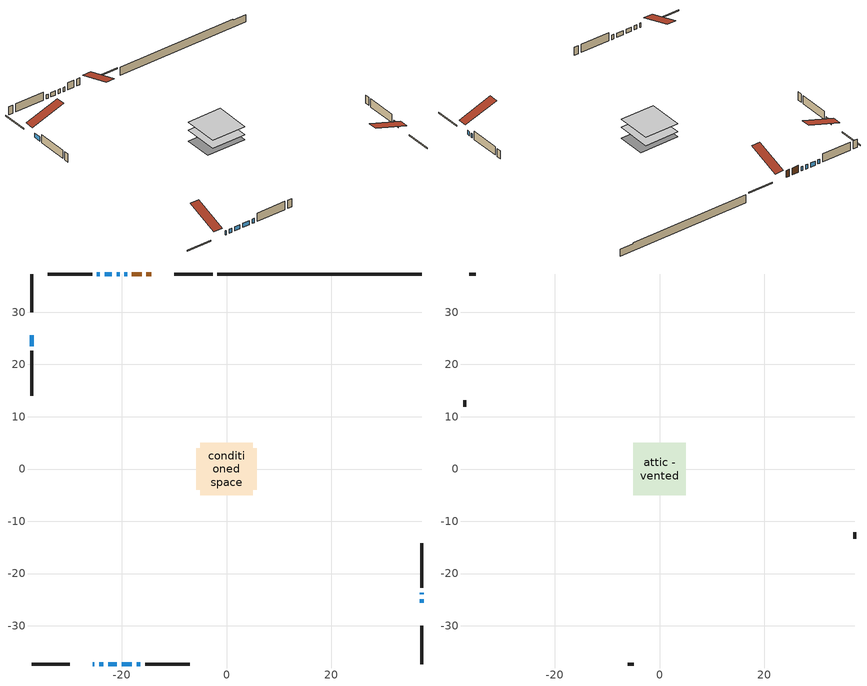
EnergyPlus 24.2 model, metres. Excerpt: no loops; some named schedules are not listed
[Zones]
conditioned space
 floor outside (Floor1 construction): -0.71,-0.71 -0.71,0.71 0.71,0.71 0.71,-0.71 z0.61
 floor adiabatic (AdiabaticFloorConstruction): -5.02,-5.02 -5.02,5.02 5.02,5.02 5.02,-5.02 z0.61
 floor foundation (Slab1 construction): -5.79,-3.96 -5.79,3.96 5.79,3.96 5.79,-3.96 z-1.75
 wall outside (RimJoist1 construction): -2.65,37.29 -9.97,37.29 / -37.29,-37.29 -29.98,-37.29 / -37.29,37.29 -37.29,29.98 / 37.29,-37.29 37.29,-29.98 z0.61:0.91
 wall outside (AdiabaticWallConstruction 1): -14.39,37.29 -15.31,37.29 / -16.24,37.29 -18.09,37.29 z0.61:2.64
 wall outside (AdiabaticWallConstruction): -19.02,37.29 -19.51,37.29 / 37.29,-25.56 37.29,-24.87 / -20.44,37.29 -20.98,37.29 / -25.56,-37.29 -25.28,-37.29 / 37.29,-23.94 37.29,-23.67 / -21.91,37.29 -23.28,37.29 / -24.21,37.29 -24.79,37.29 / -24.36,-37.29 -23.55,-37.29 / -22.63,-37.29 -20.98,-37.29 / -20.05,-37.29 -18.09,-37.29 / -17.17,-37.29 -16.48,-37.29 / -37.29,25.56 -37.29,23.5 z0.61:1.83
 wall outside (Wall1 construction): -25.71,37.29 -34.23,37.29 / -15.55,-37.29 -7.04,-37.29 / -37.29,22.57 -37.29,14.05 / 37.29,-22.74 37.29,-14.23 z0.61:3.05
 wall foundation (FoundationWall1 construction): -1.72,37.29,-1.75 -1.72,37.29,0.61 33.39,37.29,0.61 33.39,37.29,0.27 37.29,37.29,0.27 37.29,37.29,-1.75
 window (WindowConstruction): -19.02,37.29 -19.51,37.29 z0.61:1.83
 window (WindowConstruction 8): 37.29,-25.55 37.29,-24.87 z0.61:1.83
 window (WindowConstruction 9): -20.44,37.29 -20.98,37.29 z0.61:1.83
 window (WindowConstruction 10): -25.55,-37.29 -25.28,-37.29 z0.61:1.83
 window (WindowConstruction 11): 37.29,-23.94 37.29,-23.67 z0.61:1.83
 window (WindowConstruction 1): -21.91,37.29 -23.28,37.29 z0.61:1.83
 window (WindowConstruction 2): -24.21,37.29 -24.78,37.29 z0.61:1.83
 window (WindowConstruction 3): -24.35,-37.29 -23.55,-37.29 z0.61:1.83
 window (WindowConstruction 4): -22.63,-37.29 -20.98,-37.29 z0.61:1.83
 window (WindowConstruction 5): -20.05,-37.29 -18.09,-37.29 z0.61:1.83
 window (WindowConstruction 6): -17.16,-37.29 -16.48,-37.29 z0.61:1.83
 window (WindowConstruction 7): -37.29,25.55 -37.29,23.5 z0.61:1.83
 door (Door): -14.39,37.29 -15.31,37.29 z0.61:2.64
 door (Door 1): -16.24,37.29 -18.09,37.29 z0.61:2.64
 ceiling adiabatic (AdiabaticFloorConstruction): 5.02,-5.02 5.02,5.02 -5.02,5.02 -5.02,-5.02 z0.61
attic - vented
 floor to conditioned space (Floor2 construction Reversed): -5,-5 -5,5 5,5 5,-5 z3.05
 wall outside (Wall2 construction): -35.16,37.29 -36.36,37.29 / -6.11,-37.29 -4.9,-37.29 / -37.29,13.13 -37.29,11.92 / 37.29,-13.3 37.29,-12.09 z0.61:3.05
 roof outside (Roof1 construction): -13.46,37.29,3.05 -13.46,27.56,6.29 -10.89,27.56,6.29 -10.89,37.29,3.05; -26.48,-37.29,3.05 -26.48,-27.56,6.29 -29.05,-27.56,6.29 -29.05,-37.29,3.05; -37.29,26.48,3.05 -27.56,26.48,6.29 -27.56,29.05,6.29 -37.29,29.05,3.05; 37.29,-26.48,3.05 27.56,-26.48,6.29 27.56,-29.05,6.29 37.29,-29.05,3.05
[Building]
Building 1: Terrain=Suburbs
[Site:Location]
Saskatoon Intl AP_SK: Latitude {deg}=52.17; Longitude {deg}=-106.7; Time Zone {hr}=-6; Elevation {m}=504; Keep Site Location Information=Yes
[Site:GroundTemperature:Shallow]
-3.29371, -5.9198, -6.13011, -4.88389, 0.118965, 5.09852, 9.41553, 12.1502, 12.3826, 10.1583, 5.95142, 1.12462
[Site:WaterMainsTemperature]
Calculation Method=Schedule; Temperature Schedule=mains temperature schedule
[Material] Roughness=Rough; Thermal Absorptance=0.9
Name | Thickness {m} | Conductivity {W/m-K} | Density {kg/m3} | Specific Heat {J/kg-K} | Solar Absorptance | Visible Absorptance
asphalt or fiberglass shingles | 0.00635 | 0.162714 | 1121.4 | 1465.45 | 0.84 | 0.84
ceiling loosefill ins | 0.0846667 | 0.0480833 | 16.02 | 1046.75 | 0.7 | 0.7
ceiling stud and cavity | 0.1397 | 0.152278 | 65.682 | 1177.47 | 0.7 | 0.7
concrete 4.0 in. | 0.1016 | 1.803125 | 2242.8 | 837.4 | 0.7 | 0.7
concrete 8.0 in. | 0.2032 | 1.803125 | 2242.8 | 837.4 | 0.7 | 0.7
door material | 0.04445 | 0.0451087 | 512.64 | 1214.23 | 0.7 | 0.7
door material 1 | 0.04445 | 0.20624 | 512.64 | 1214.23 | 0.7 | 0.7
exterior vertical ins | 0.00292493 | 0.029427 | 32.04 | 1214.23 | 0.7 | 0.7
floor covering | 0.0127 | 0.0433444 | 54.468 | 1339.84 | 0.6 | 0.6
floor rigid ins; wall rigid ins | 0.512978 | 0.029427 | 32.04 | 1214.23 | 0.7 | 0.7
floor stud and cavity | 0.1397 | 0.0996456 | 92.3553 | 1139.71 | 0.7 | 0.7
floor stud and cavity 1 | 0.1397 | 1.75129 | 37.0049 | 1207.88 | 0.7 | 0.7
furniture material conditioned space 1 | 0.1524 | 0.115458 | 640.8 | 1214.23 | 0.6 | 0.6
gypsum board | 0.0127 | 0.160291 | 801 | 837.4 | 0.6 | 0.6
gypsum board 1 | 0.0127 | 0.160291 | 801 | 837.4 | 0.7 | 0.7
osb sheathing 0.5 in. | 0.0127 | 0.115458 | 512.64 | 1214.23 | 0.7 | 0.7
osb sheathing 0.75 in. | 0.01905 | 0.115458 | 512.64 | 1214.23 | 0.7 | 0.7
rim joist stud and cavity | 0.0508 | 0.271007 | 50.32683 | 1063.81 | 0.6 | 0.6
wall stud and cavity | 0.1397 | 0.114651 | 139.0536 | 1170.24 | 0.7 | 0.7
wall stud and cavity 1 | 0.0889 | 6.1454 | 50.32683 | 1063.81 | 0.6 | 0.6
wall stud and cavity 2 | 0.0889 | 0.380278 | 52.3479 | 1209.89 | 0.7 | 0.7
wall stud and cavity 3 | 0.0889 | 0.391764 | 83.0341 | 1211.67 | 0.7 | 0.7
wood siding | 0.0254 | 0.102417 | 544.68 | 1172.36 | 0 | 0
wood siding 1 | 0.00254 | 0.102417 | 544.68 | 1172.36 | 0 | 0
wood siding 2; wood siding 3; wood siding 4 | 0.0254 | 0.102417 | 544.68 | 1172.36 | 0.7 | 0.7
[WindowMaterial:SimpleGlazingSystem]
Name | U-Factor {W/m2-K} | Solar Heat Gain Coefficient
WindowMaterial | 2.76064 | 0.61
WindowMaterial 1 | 2.76916 | 0.64
WindowMaterial 2 | 2.765186 | 0.62
WindowMaterial 3 | 4.851851 | 0.6
WindowMaterial 4 | 2.9077 | 0.68
WindowMaterial 5 | 2.90203 | 0.68
WindowMaterial 6 | 6.88685 | 0.7
[Construction]
AdiabaticFloorConstruction: floor stud and cavity 1, floor rigid ins, osb sheathing 0.75 in., floor covering
AdiabaticWallConstruction: wood siding 3, wall rigid ins, wall stud and cavity 2, gypsum board
AdiabaticWallConstruction 1: wood siding 4, wall rigid ins, wall stud and cavity 2, gypsum board
Door: door material
Door 1: door material 1
Floor1 construction: floor stud and cavity, osb sheathing 0.75 in., floor covering
Floor2 construction Reversed: gypsum board, ceiling stud and cavity, ceiling loosefill ins
FoundationWall1 construction: concrete 8.0 in., gypsum board 1
furniture construction conditioned space 1: furniture material conditioned space 1
PartitionWallConstruction: gypsum board, wall stud and cavity 3, gypsum board
RimJoist1 construction: wood siding 2, rim joist stud and cavity
Roof1 construction: asphalt or fiberglass shingles
Slab1 construction: concrete 4.0 in.
Wall1 construction: wood siding, osb sheathing 0.5 in., wall stud and cavity, gypsum board
Wall2 construction: wood siding 1, wall stud and cavity 1
WindowConstruction: WindowMaterial
WindowConstruction 1; WindowConstruction 6; WindowConstruction 7; WindowConstruction 8: WindowMaterial 1
WindowConstruction 10; WindowConstruction 11; WindowConstruction 9: WindowMaterial 6
WindowConstruction 2: WindowMaterial 2
WindowConstruction 3: WindowMaterial 3
WindowConstruction 4: WindowMaterial 4
WindowConstruction 5: WindowMaterial 5
[Zone] Multiplier=1; Part of Total Floor Area=Yes
Name | Volume {m3}
attic - vented | 52.6019
conditioned space | 481.3
[Space]
Name | Zone | Volume {m3}
attic - vented 1 | attic - vented | 52.6019
conditioned space 1 | conditioned space | 481.3
[ZoneInfiltration:EffectiveLeakageArea]
infil attic - vented 1: Zone or Space=attic - vented 1; Schedule=Always On Discrete; Effective Air Leakage Area {cm2}=3424.11; Stack Coefficient=0.000395184; Wind Coefficient=1.34313e-05
[ZoneMixing]
whole house fan mix: Zone or Space=attic - vented; Schedule=Always On Continuous; Design Flow Rate Calculation Method=Flow/Zone; Design Flow Rate {m3/s}=0; Source Zone or Space=conditioned space
[SurfaceProperty:ExposedFoundationPerimeter]
Slab1: Exposed Perimeter Calculation Method=TotalExposedPerimeter; Total Exposed Perimeter {m}=39.014
[InternalMass] Zone or ZoneList=conditioned space; Space or SpaceList=conditioned space 1
Name | Construction | Surface Area {m2}
furniture mass conditioned space 1 | furniture construction conditioned space 1 | 77.8122
partition wall mass | PartitionWallConstruction | 194.531
[Lights]
interior lighting: Zone or ZoneList or Space or SpaceList=conditioned space 1; Schedule=interior lighting schedule; Design Level Calculation Method=LightingLevel; Lighting Level {W}=343.2; Return Air Fraction=0; Fraction Radiant=0.6; Fraction Visible=0.2; Fraction Replaceable=1
[People]
occupants: Zone or ZoneList or Space or SpaceList=conditioned space 1; Number of People Schedule=occupants schedule; Number of People Calculation Method=People; Number of People=3; Fraction Radiant=0.314171; Sensible Heat Fraction=0.56303; Activity Level Schedule=occupants activity schedule; Carbon Dioxide Generation Rate {m3/s-W}=0; Enable ASHRAE 55 Comfort Warnings=No; Mean Radiant Temperature Calculation Type=EnclosureAveraged
[ElectricEquipment] Zone or ZoneList or Space or SpaceList=conditioned space 1; Design Level Calculation Method=EquipmentLevel
Name | Schedule | Design Level {W} | Fraction Latent | Fraction Radiant | Fraction Lost
clothes dryer | clothes dryer schedule | 140.772 | 0.015 | 0.081 | 0.85
clothes washer | clothes washer schedule | 32.1985 | 0.03 | 0.162 | 0.7
cooking range | cooking range schedule | 215.147 | 0.08 | 0.432 | 0.2
dishwasher | dishwasher schedule | 66.8632 | 0.3 | 0.18 | 0.4
fridge | fridge schedule | 72.9452 | 0 | 0.6 | 0
mech vent house fan | mech vent house fan schedule | 0 | 0 | 0 | 1
mech vent house fan cfis | mech vent house fan cfis schedule | 0 | 0 | 0 | 0
misc plug loads | misc plug loads schedule | 494.7 | 0.045 | 0.513 | 0.1
whole house fan | Always On Discrete | 0 | 0 | 0 | 1
[OtherEquipment] Zone or ZoneList or Space or SpaceList=conditioned space 1; Design Level Calculation Method=EquipmentLevel
Name | Fuel Type | Schedule | Design Level {W} | Fraction Latent | Fraction Radiant | Fraction Lost
clothes dryer 1 | Electricity | clothes dryer schedule | 0 | 0.015 | 0.081 | 0.85
cooking range 1 | Electricity | cooking range schedule | 0 | 0.08 | 0.432 | 0.2
general water use latent | None | general water use schedule | 62.594 | 1 | 0 | 0
general water use sensible | None | general water use schedule | -61.6891 | 0 | 0.6 | 0
mech vent house fan latent load | None | Always On Discrete | 0 | 1 | 0 | 0
mech vent house fan sensible load | None | Always On Discrete | 0 | 0 | 0 | 0
water heater energy adjustment1 | NaturalGas | Always On Discrete | 0.01 | 0 | 0 | 1
[ZoneInfiltration:DesignFlowRate] Zone or ZoneList or Space or SpaceList=conditioned space 1; Schedule=Always On Discrete; Design Flow Rate Calculation Method=Flow/Zone; Design Flow Rate {m3/s}=0
infil flow; natural vent flow; whole house fan flow
[AvailabilityManager:Scheduled]
furnace airloop Availability Manager: Schedule=Always On Discrete
[Foundation:Kiva]
Foundation Kiva 1: Initial Indoor Air Temperature {C}=21; Wall Height Above Grade {m}=0.609996; Wall Depth Below Slab {m}=0.2032; Custom Block Material Name 1=exterior vertical ins; Custom Block Depth 1 {m}=2.36001; Custom Block X Position 1 {m}=0.2159; Custom Block Z Position 1 {m}=0
[Foundation:Kiva:Settings]
Soil Conductivity {W/m-K}=0.849921; Soil Density {kg/m3}=1842.3; Soil Specific Heat {J/kg-K}=418.7; Ground Solar Absorptivity=0.9; Ground Thermal Absorptivity=0.9; Ground Surface Roughness {m}=0.03; Far-Field Width {m}=40; Deep-Ground Boundary Condition=ZeroFlux; Deep-Ground Depth {m}=40; Minimum Cell Dimension {m}=0.2; Maximum Cell Growth Coefficient=3; Simulation Timestep=Timestep
[Exterior:Lights]
exterior lighting: Schedule=exterior lighting schedule; Design Level {W}=75.6
[EnergyManagementSystem:GlobalVariable]
furnace_airloop_Fan_RTF
infil_program_Qfan
infil_program_Qinf
natural_vent_program_Qnv
natural_vent_program_Qwhf
[EnergyManagementSystem:Sensor]
Name | Output:Variable or Output:Meter Index Key | Output:Variable or Output:Meter
airflow_gain | infil flow | Infiltration Sensible Heat Gain Energy
airflow_gain_1 | natural vent flow | Infiltration Sensible Heat Gain Energy
airflow_gain_2 | whole house fan flow | Infiltration Sensible Heat Gain Energy
airflow_loss | infil flow | Infiltration Sensible Heat Loss Energy
airflow_loss_1 | natural vent flow | Infiltration Sensible Heat Loss Energy
airflow_loss_2 | whole house fan flow | Infiltration Sensible Heat Loss Energy
clg_load_cond |  | Cooling:EnergyTransfer:Zone:CONDITIONED SPACE
clg_sp_s; clg_sp_s_1 | cooling setpoint | Schedule Value
clothes_dryer_exhaust_0_sch_s | clothes dryer exhaust 0 schedule | Schedule Value
cool_season | cooling season schedule | Schedule Value
htg_load_cond |  | Heating:EnergyTransfer:Zone:CONDITIONED SPACE
htg_sp_s; htg_sp_s_1 | heating setpoint | Schedule Value
ig_ee_conv | clothes dryer | Electric Equipment Convective Heating Energy
ig_ee_conv_2 | cooking range | Electric Equipment Convective Heating Energy
ig_ee_conv_4 | fridge | Electric Equipment Convective Heating Energy
ig_ee_conv_5 | misc plug loads | Electric Equipment Convective Heating Energy
ig_ee_conv_6 | whole house fan | Electric Equipment Convective Heating Energy
ig_ee_rad | clothes dryer | Electric Equipment Radiant Heating Energy
ig_ee_rad_2 | cooking range | Electric Equipment Radiant Heating Energy
ig_ee_rad_4 | fridge | Electric Equipment Radiant Heating Energy
ig_ee_rad_5 | misc plug loads | Electric Equipment Radiant Heating Energy
ig_ee_rad_6 | whole house fan | Electric Equipment Radiant Heating Energy
ig_lgt_conv | interior lighting | Lights Convective Heating Energy
ig_lgt_rad | interior lighting | Lights Radiant Heating Energy
ig_lgt_vis | interior lighting | Lights Visible Radiation Heating Energy
ig_oe_conv | clothes dryer 1 | Other Equipment Convective Heating Energy
ig_oe_conv_1 | cooking range 1 | Other Equipment Convective Heating Energy
ig_oe_conv_2 | general water use latent | Other Equipment Convective Heating Energy
ig_oe_conv_3 | general water use sensible | Other Equipment Convective Heating Energy
ig_oe_conv_4 | water heater energy adjustment1 | Other Equipment Convective Heating Energy
ig_oe_rad | clothes dryer 1 | Other Equipment Radiant Heating Energy
ig_oe_rad_1 | cooking range 1 | Other Equipment Radiant Heating Energy
ig_oe_rad_2 | general water use latent | Other Equipment Radiant Heating Energy
ig_oe_rad_3 | general water use sensible | Other Equipment Radiant Heating Energy
ig_oe_rad_4 | water heater energy adjustment1 | Other Equipment Radiant Heating Energy
ig_ppl_conv | occupants | People Convective Heating Energy
ig_ppl_rad | occupants | People Radiant Heating Energy
im_conv | furniture mass conditioned space 1 | Surface Inside Face Convection Heat Gain Energy
im_conv_1 | partition wall mass | Surface Inside Face Convection Heat Gain Energy
im_ig | furniture mass conditioned space 1 | Surface Inside Face Internal Gains Radiation Heat Gain Energy
im_ig_1 | partition wall mass | Surface Inside Face Internal Gains Radiation Heat Gain Energy
im_lgt | furniture mass conditioned space 1 | Surface Inside Face Lights Radiation Heat Gain Energy
im_lgt_1 | partition wall mass | Surface Inside Face Lights Radiation Heat Gain Energy
im_sol | furniture mass conditioned space 1 | Surface Inside Face Solar Radiation Heat Gain Energy
im_sol_1 | partition wall mass | Surface Inside Face Solar Radiation Heat Gain Energy
im_surf | furniture mass conditioned space 1 | Surface Inside Face Net Surface Thermal Radiation Heat Gain Energy
im_surf_1 | partition wall mass | Surface Inside Face Net Surface Thermal Radiation Heat Gain Energy
mv_conv | mech vent house fan | Electric Equipment Convective Heating Energy
mv_conv_1 | mech vent house fan cfis | Electric Equipment Convective Heating Energy
mv_conv_2 | mech vent house fan latent load | Other Equipment Convective Heating Energy
mv_conv_3 | mech vent house fan sensible load | Other Equipment Convective Heating Energy
mv_rad | mech vent house fan | Electric Equipment Radiant Heating Energy
mv_rad_1 | mech vent house fan cfis | Electric Equipment Radiant Heating Energy
mv_rad_2 | mech vent house fan latent load | Other Equipment Radiant Heating Energy
mv_rad_3 | mech vent house fan sensible load | Other Equipment Radiant Heating Energy
natural_vent_s | natural vent schedule | Schedule Value
out_pb_s |  | Site Outdoor Air Barometric Pressure
out_wt_s |  | Site Outdoor Air Humidity Ratio
site_vw_s |  | Site Wind Speed
ss_back_out | Window1 | Surface Window Shortwave from Zone Back Out Window Heat Transfer Rate
ss_back_out_1 | Window12 | Surface Window Shortwave from Zone Back Out Window Heat Transfer Rate
ss_back_out_10 | Window8 | Surface Window Shortwave from Zone Back Out Window Heat Transfer Rate
ss_back_out_11 | Window9 | Surface Window Shortwave from Zone Back Out Window Heat Transfer Rate
ss_back_out_2 | Window13 | Surface Window Shortwave from Zone Back Out Window Heat Transfer Rate
ss_back_out_3 | Window15 | Surface Window Shortwave from Zone Back Out Window Heat Transfer Rate
ss_back_out_4 | Window16 | Surface Window Shortwave from Zone Back Out Window Heat Transfer Rate
ss_back_out_5 | Window2 | Surface Window Shortwave from Zone Back Out Window Heat Transfer Rate
ss_back_out_6 | Window4 | Surface Window Shortwave from Zone Back Out Window Heat Transfer Rate
ss_back_out_7 | Window5 | Surface Window Shortwave from Zone Back Out Window Heat Transfer Rate
ss_back_out_8 | Window6 | Surface Window Shortwave from Zone Back Out Window Heat Transfer Rate
ss_back_out_9 | Window7 | Surface Window Shortwave from Zone Back Out Window Heat Transfer Rate
ss_conv | Door1 | Surface Inside Face Convection Heat Gain Energy
ss_conv_1 | Door2 | Surface Inside Face Convection Heat Gain Energy
ss_conv_10 | Window6 | Surface Inside Face Convection Heat Gain Energy
ss_conv_11 | Window7 | Surface Inside Face Convection Heat Gain Energy
ss_conv_12 | Window8 | Surface Inside Face Convection Heat Gain Energy
ss_conv_13 | Window9 | Surface Inside Face Convection Heat Gain Energy
ss_conv_2 | Window1 | Surface Inside Face Convection Heat Gain Energy
ss_conv_3 | Window12 | Surface Inside Face Convection Heat Gain Energy
ss_conv_4 | Window13 | Surface Inside Face Convection Heat Gain Energy
ss_conv_5 | Window15 | Surface Inside Face Convection Heat Gain Energy
ss_conv_6 | Window16 | Surface Inside Face Convection Heat Gain Energy
ss_conv_7 | Window2 | Surface Inside Face Convection Heat Gain Energy
ss_conv_8 | Window4 | Surface Inside Face Convection Heat Gain Energy
ss_conv_9 | Window5 | Surface Inside Face Convection Heat Gain Energy
ss_ig | Door1 | Surface Inside Face Internal Gains Radiation Heat Gain Energy
ss_ig_1 | Door2 | Surface Inside Face Internal Gains Radiation Heat Gain Energy
ss_ig_10 | Window6 | Surface Inside Face Internal Gains Radiation Heat Gain Energy
ss_ig_11 | Window7 | Surface Inside Face Internal Gains Radiation Heat Gain Energy
ss_ig_12 | Window8 | Surface Inside Face Internal Gains Radiation Heat Gain Energy
ss_ig_13 | Window9 | Surface Inside Face Internal Gains Radiation Heat Gain Energy
ss_ig_2 | Window1 | Surface Inside Face Internal Gains Radiation Heat Gain Energy
ss_ig_3 | Window12 | Surface Inside Face Internal Gains Radiation Heat Gain Energy
ss_ig_4 | Window13 | Surface Inside Face Internal Gains Radiation Heat Gain Energy
ss_ig_5 | Window15 | Surface Inside Face Internal Gains Radiation Heat Gain Energy
ss_ig_6 | Window16 | Surface Inside Face Internal Gains Radiation Heat Gain Energy
ss_ig_7 | Window2 | Surface Inside Face Internal Gains Radiation Heat Gain Energy
ss_ig_8 | Window4 | Surface Inside Face Internal Gains Radiation Heat Gain Energy
ss_ig_9 | Window5 | Surface Inside Face Internal Gains Radiation Heat Gain Energy
ss_lgt | Door1 | Surface Inside Face Lights Radiation Heat Gain Energy
ss_lgt_1 | Door2 | Surface Inside Face Lights Radiation Heat Gain Energy
ss_sol | Door1 | Surface Inside Face Solar Radiation Heat Gain Energy
ss_sol_1 | Door2 | Surface Inside Face Solar Radiation Heat Gain Energy
ss_surf | Door1 | Surface Inside Face Net Surface Thermal Radiation Heat Gain Energy
ss_surf_1 | Door2 | Surface Inside Face Net Surface Thermal Radiation Heat Gain Energy
ss_surf_10 | Window6 | Surface Inside Face Net Surface Thermal Radiation Heat Gain Energy
ss_surf_11 | Window7 | Surface Inside Face Net Surface Thermal Radiation Heat Gain Energy
ss_surf_12 | Window8 | Surface Inside Face Net Surface Thermal Radiation Heat Gain Energy
ss_surf_13 | Window9 | Surface Inside Face Net Surface Thermal Radiation Heat Gain Energy
ss_surf_2 | Window1 | Surface Inside Face Net Surface Thermal Radiation Heat Gain Energy
ss_surf_3 | Window12 | Surface Inside Face Net Surface Thermal Radiation Heat Gain Energy
ss_surf_4 | Window13 | Surface Inside Face Net Surface Thermal Radiation Heat Gain Energy
ss_surf_5 | Window15 | Surface Inside Face Net Surface Thermal Radiation Heat Gain Energy
ss_surf_6 | Window16 | Surface Inside Face Net Surface Thermal Radiation Heat Gain Energy
ss_surf_7 | Window2 | Surface Inside Face Net Surface Thermal Radiation Heat Gain Energy
ss_surf_8 | Window4 | Surface Inside Face Net Surface Thermal Radiation Heat Gain Energy
ss_surf_9 | Window5 | Surface Inside Face Net Surface Thermal Radiation Heat Gain Energy
ss_trans_in | Window1 | Surface Window Transmitted Solar Radiation Rate
ss_trans_in_1 | Window12 | Surface Window Transmitted Solar Radiation Rate
ss_trans_in_10 | Window8 | Surface Window Transmitted Solar Radiation Rate
ss_trans_in_11 | Window9 | Surface Window Transmitted Solar Radiation Rate
ss_trans_in_2 | Window13 | Surface Window Transmitted Solar Radiation Rate
ss_trans_in_3 | Window15 | Surface Window Transmitted Solar Radiation Rate
ss_trans_in_4 | Window16 | Surface Window Transmitted Solar Radiation Rate
ss_trans_in_5 | Window2 | Surface Window Transmitted Solar Radiation Rate
ss_trans_in_6 | Window4 | Surface Window Transmitted Solar Radiation Rate
ss_trans_in_7 | Window5 | Surface Window Transmitted Solar Radiation Rate
ss_trans_in_8 | Window6 | Surface Window Transmitted Solar Radiation Rate
ss_trans_in_9 | Window7 | Surface Window Transmitted Solar Radiation Rate
ss_trans_out | Window1 | Surface Inside Face Initial Transmitted Diffuse Transmitted Out Window Solar Radiation Rate
ss_trans_out_1 | Window12 | Surface Inside Face Initial Transmitted Diffuse Transmitted Out Window Solar Radiation Rate
ss_trans_out_10 | Window8 | Surface Inside Face Initial Transmitted Diffuse Transmitted Out Window Solar Radiation Rate
ss_trans_out_11 | Window9 | Surface Inside Face Initial Transmitted Diffuse Transmitted Out Window Solar Radiation Rate
ss_trans_out_2 | Window13 | Surface Inside Face Initial Transmitted Diffuse Transmitted Out Window Solar Radiation Rate
ss_trans_out_3 | Window15 | Surface Inside Face Initial Transmitted Diffuse Transmitted Out Window Solar Radiation Rate
ss_trans_out_4 | Window16 | Surface Inside Face Initial Transmitted Diffuse Transmitted Out Window Solar Radiation Rate
ss_trans_out_5 | Window2 | Surface Inside Face Initial Transmitted Diffuse Transmitted Out Window Solar Radiation Rate
ss_trans_out_6 | Window4 | Surface Inside Face Initial Transmitted Diffuse Transmitted Out Window Solar Radiation Rate
ss_trans_out_7 | Window5 | Surface Inside Face Initial Transmitted Diffuse Transmitted Out Window Solar Radiation Rate
ss_trans_out_8 | Window6 | Surface Inside Face Initial Transmitted Diffuse Transmitted Out Window Solar Radiation Rate
ss_trans_out_9 | Window7 | Surface Inside Face Initial Transmitted Diffuse Transmitted Out Window Solar Radiation Rate
s_conv | Floor1 | Surface Inside Face Convection Heat Gain Energy
s_conv_1 | Floor2 | Surface Inside Face Convection Heat Gain Energy
s_conv_10 | Wall1:0 | Surface Inside Face Convection Heat Gain Energy
s_conv_11 | Wall1:180 | Surface Inside Face Convection Heat Gain Energy
s_conv_12 | Wall1:270 | Surface Inside Face Convection Heat Gain Energy
s_conv_13 | Wall1:90 | Surface Inside Face Convection Heat Gain Energy
s_conv_2 | FoundationWall1 | Surface Inside Face Convection Heat Gain Energy
s_conv_3 | inferred conditioned ceiling | Surface Inside Face Convection Heat Gain Energy
s_conv_4 | inferred conditioned floor | Surface Inside Face Convection Heat Gain Energy
s_conv_5 | RimJoist1:0 | Surface Inside Face Convection Heat Gain Energy
s_conv_6 | RimJoist1:180 | Surface Inside Face Convection Heat Gain Energy
s_conv_7 | RimJoist1:270 | Surface Inside Face Convection Heat Gain Energy
s_conv_8 | RimJoist1:90 | Surface Inside Face Convection Heat Gain Energy
s_conv_9 | Slab1 | Surface Inside Face Convection Heat Gain Energy
s_ig | Floor1 | Surface Inside Face Internal Gains Radiation Heat Gain Energy
s_ig_1 | Floor2 | Surface Inside Face Internal Gains Radiation Heat Gain Energy
s_ig_10 | Wall1:0 | Surface Inside Face Internal Gains Radiation Heat Gain Energy
s_ig_11 | Wall1:180 | Surface Inside Face Internal Gains Radiation Heat Gain Energy
s_ig_12 | Wall1:270 | Surface Inside Face Internal Gains Radiation Heat Gain Energy
s_ig_13 | Wall1:90 | Surface Inside Face Internal Gains Radiation Heat Gain Energy
s_ig_2 | FoundationWall1 | Surface Inside Face Internal Gains Radiation Heat Gain Energy
s_ig_3 | inferred conditioned ceiling | Surface Inside Face Internal Gains Radiation Heat Gain Energy
s_ig_4 | inferred conditioned floor | Surface Inside Face Internal Gains Radiation Heat Gain Energy
s_ig_5 | RimJoist1:0 | Surface Inside Face Internal Gains Radiation Heat Gain Energy
